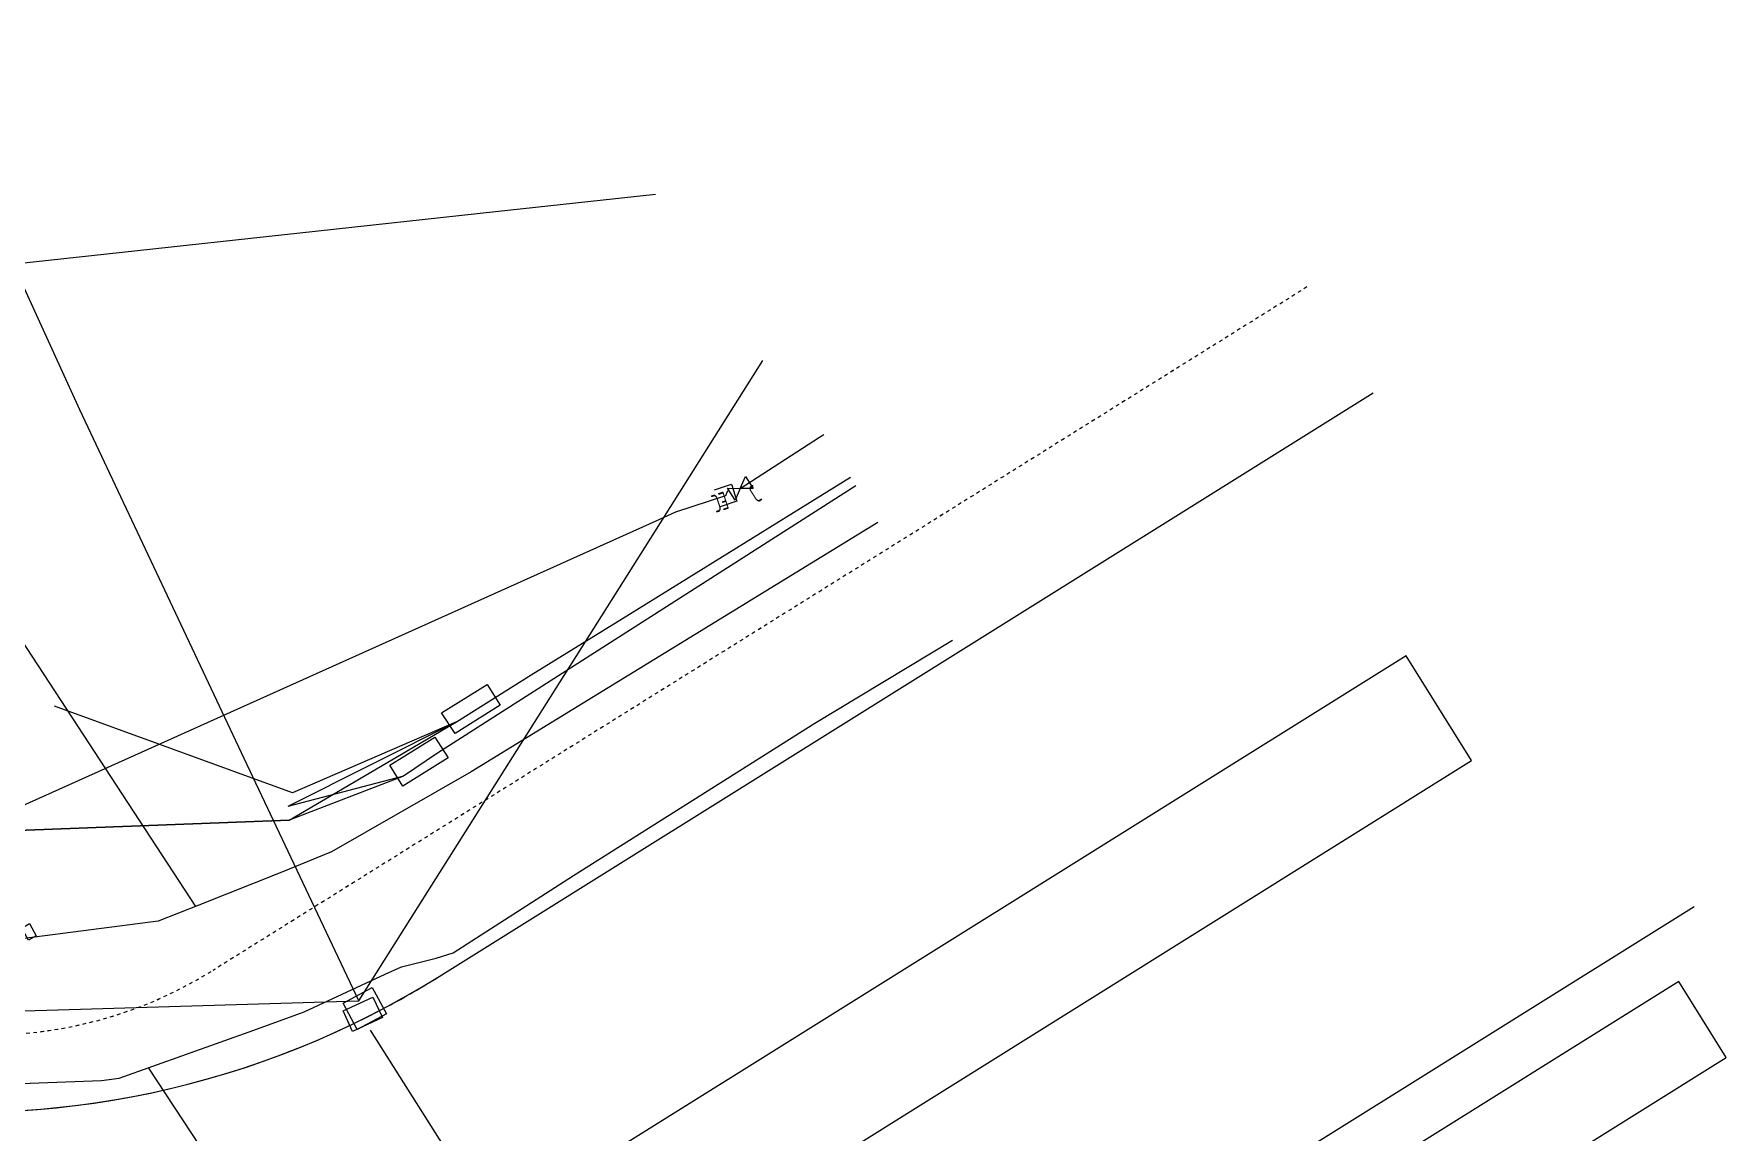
# Model space of a CAD drawing. Header units: metres. Extents: x 3 to 509016, y 4 to 6969473.
# Drawn here: x 507823.17 to 507870.49, y 6967312.23 to 6967342.94 of the extents above; entities that cross this region are included whole.
import ezdxf

# ---------------------------------------------------------------- set-up
doc = ezdxf.new("R2010")
doc.units = ezdxf.units.M
doc.linetypes.add('AEC_Double Dash', pattern=[0.039, 0.015, -0.004, 0.006, -0.004, 0.006, -0.004])
for name, color, linetype, lineweight in [('A-FLOR', 252, 'Continuous', 5), ('C-PRKG', 252, 'Continuous', 5), ('C-PROP-LINE', 252, 'AEC_Double Dash', 5), ('C_FEAT', 252, 'EXISTING_COMMUNICATIONS', 0), ('C_UG_LINES', 252, 'EXISTING_COMMUNICATIONS', 0), ('D_FEAT', 252, 'EXIST_SWD', 0), ('D_UG_PIPES', 252, 'EXIST_SWD', 0), ('DR_GRATED', 252, 'EXIST_SWD', 0), ('E_FEAT', 252, 'EXISTING_ELECTRICITY', 0), ('E_UG_LINES', 252, 'EXISTING_ELECTRICITY_UG', 0), ('IR_FEAT', 252, 'Continuous', 0), ('IR_UG_PIPES', 252, 'EXISTING_IRRIGATION', 0), ('S_UG_PIPES', 252, 'EXIST_SEWER', 0), ('W_AG_PIPES_N', 252, 'EXISTING_WATER', 0), ('W_FEAT', 252, 'EXISTING_WATER', 0)]:
    doc.layers.add(name, color=color, linetype=linetype, lineweight=lineweight)
doc.layers.add('XREF', color=7, linetype='Continuous')
doc.styles.get("Standard").update_dxf_attribs({"font": 'ARIALN.TTF'})
doc.styles.add('Style-INTL_ISO_EQUAL', font='ISOCP.shx')
doc.linetypes.add('EXIST_SEWER', pattern='A,5,-2.5,5,-2,["S",Standard,S=2.5,R=0,X=0,Y=-1.25],-3.5,5,-2.5,5,-2.5', length=33)
doc.linetypes.add('EXIST_SWD', pattern='A,5,-2.5,5,-2,["SWD",Standard,S=2.5,R=0,X=0,Y=-1.25],-8,5,-2.5,5,-2.5', length=37.5)
doc.linetypes.add('EXISTING_COMMUNICATIONS', pattern='A,2,-2,2,-2,2,-2,["COMS",Standard,S=2.5,R=0,X=0,Y=-1.25],-9.75,2,-2,2,-2', length=29.75)
doc.linetypes.add('EXISTING_ELECTRICITY', pattern='A,2,-2,2,-2,2,-2,["E",Standard,S=2.5,R=0,X=0,Y=-1.25],-3.4,2,-2,2,-2', length=23.4)
doc.linetypes.add('EXISTING_ELECTRICITY_UG', pattern='A,2,-2,2,-2,2,-2,["E-UG",Standard,S=2.5,R=0,X=0,Y=-1.25],-9.15,2,-2,2,-2', length=29.15)
doc.linetypes.add('EXISTING_IRRIGATION', pattern='A,2,-2,2,-2,2,-2,["IRR",Standard,S=2.5,R=0,X=0,Y=-1.25],-7.4,2,-2,2,-2', length=27.4)
doc.linetypes.add('EXISTING_WATER', pattern='A,2,-2,2,-2,2,-2,["W",Standard,S=2.5,R=0,X=0,Y=-1.25],-4.4,2,-2,2,-2', length=24.4)

# ---------------------------------------------------------------- blocks, each defined once
blk = doc.blocks.new('25027_BNP_Skygate Play-Sheet - 000101 - SITE PLAN')
at = {"layer": 'A-FLOR'}
blk.add_line((-2235900, 3893888), (-2233398, 3893888), dxfattribs=at)
blk.add_arc((-2189912, 3923207), 25000, 176.1429, 180, dxfattribs=at)
at = {"layer": 'C-PRKG'}
for p, q in [((-2225090, 3932208), (-2225090, 3895526)), ((-2221633, 3895526), (-2221633, 3932208)), ((-2235900, 3927390), (-2235900, 3893888)), ((-2233398, 3893888), (-2233398, 3927198)), ((-2231853, 3892413), (-2231853, 3926989)), ((-2214912, 3923207), (-2214912, 3892413)), ((-2225090, 3895526), (-2221633, 3895526))]:
    blk.add_line(p, q, dxfattribs=at)
for start, end in [(97.7143, 176.1429), (101.5714, 180)]:
    blk.add_arc((-2189912, 3923207), 25000, start, end, dxfattribs=at)
at = {"layer": 'C-PROP-LINE'}
blk.add_line((-2211417, 3892413), (-2211416, 3928482), dxfattribs=at)
blk.add_arc((-2199522, 3928488), 11894, 134.9229, 180.03, dxfattribs=at)
blk = doc.blocks.new('XE_ARCH')
at = {"xscale": 0.001, "yscale": 0.001, "zscale": 0.001, "rotation": 121.996}
blk.add_blockref('25027_BNP_Skygate Play-Sheet - 000101 - SITE PLAN', (509988.126, 6971273.77), dxfattribs=at)
blk = doc.blocks.new('XE_LOT BOUNDARY')
at = {"layer": 'C-PROP-LINE'}
blk.add_line((507858.77, 6967335.866), (507828.18, 6967316.755), dxfattribs=at)
blk.add_arc((507821.872, 6967326.84), 11.894, 256.9189, 302.0259, dxfattribs=at)
blk = doc.blocks.new('W-CV')
at = {"layer": 'W_FEAT', "flags": 128}
for points in [[(0, 0), (0.041, -0.358), (-0.315, -0.176)], [(0, 0), (-0.041, 0.358), (0.315, 0.176)]]:
    blk.add_lwpolyline(points, close=True, dxfattribs=at)
at = {"layer": 'W_FEAT'}
blk.add_point((0, 0), dxfattribs=at)
at = {"layer": 'W_FEAT', "style": 'Style-INTL_ISO_EQUAL', "width": 0.65}
blk.add_text('C', height=0.5, rotation=62.9, dxfattribs=at).set_placement((0.611, -0.129))
blk = doc.blocks.new('W-EC')
at = {"layer": 'W_FEAT'}
for p, q in [((-0.336, -0.109), (-0.109, 0.336)), ((0.336, 0.109), (0.109, -0.336)), ((0.109, -0.336), (-0.336, -0.109))]:
    blk.add_line(p, q, dxfattribs=at)
at = {"layer": 'W_FEAT', "style": 'Style-INTL_ISO_EQUAL', "width": 0.65}
blk.add_text('EC', height=0.5, rotation=62.9, dxfattribs=at).set_placement((0.111, -0.057))
blk = doc.blocks.new('XE_SURVEY')
at = {"layer": 'C_FEAT', "flags": 128}
blk.add_lwpolyline([(507833.125, 6967322.49), (507834.382, 6967323.278), (507834.75, 6967322.699), (507833.485, 6967321.908), (507833.125, 6967322.49)], dxfattribs=at)
at = {"layer": 'C_UG_LINES', "flags": 128}
for points in [[(507846.156, 6967330.305), (507834.457, 6967322.83), (507833.503, 6967322.189), (507830.307, 6967320.958), (507816.33, 6967320.423)], [(507833.503, 6967322.189), (507830.272, 6967321.338)]]:
    blk.add_lwpolyline(points, dxfattribs=at)
at = {"layer": 'D_FEAT', "flags": 128}
blk.add_lwpolyline([(507833.028, 6967315.539), (507832.209, 6967315.099), (507831.814, 6967315.834), (507832.633, 6967316.274)], close=True, dxfattribs=at)
at = {"layer": 'D_UG_PIPES', "flags": 128}
for points in [[(507832.259, 6967315.901), (507829.046, 6967322.678), (507824.457, 6967332.433), (507821.973, 6967337.848), (507821.627, 6967338.544), (507818.446, 6967343.632), (507816.945, 6967346.033)], [(507832.259, 6967315.901), (507840.262, 6967328.588), (507843.556, 6967333.814)], [(507795.743, 6967332.76), (507798.673, 6967328.338), (507799.985, 6967327.09), (507813.903, 6967315.675), (507814.857, 6967315.388), (507823.853, 6967315.653), (507832.259, 6967315.901)], [(507840.213, 6967275.669), (507841.288, 6967293.637), (507841.712, 6967300.729), (507836.86, 6967308.321), (507832.581, 6967315.08)]]:
    blk.add_lwpolyline(points, dxfattribs=at)
at = {"layer": 'DR_GRATED', "flags": 128}
blk.add_lwpolyline([(507832.075, 6967315.047), (507831.821, 6967315.625), (507832.644, 6967316.006), (507832.915, 6967315.434), (507832.075, 6967315.047)], dxfattribs=at)
at = {"layer": 'E_FEAT', "flags": 128}
blk.add_lwpolyline([(507835.847, 6967324.747), (507836.211, 6967324.168), (507834.951, 6967323.377), (507834.57, 6967323.956), (507835.847, 6967324.747)], dxfattribs=at)
at = {"layer": 'E_UG_LINES', "flags": 128}
for points in [[(507816.33, 6967320.423), (507830.307, 6967320.958), (507834.988, 6967323.707), (507837.08, 6967325.016), (507839.63, 6967326.596), (507846.005, 6967330.546)], [(507834.988, 6967323.707), (507830.401, 6967321.717), (507823.743, 6967324.141)], [(507834.988, 6967323.707), (507830.272, 6967321.338)]]:
    blk.add_lwpolyline(points, dxfattribs=at)
at = {"layer": 'IR_FEAT', "flags": 128}
blk.add_lwpolyline([(507822.831, 6967317.935), (507823.043, 6967318.068), (507823.236, 6967317.722), (507823.02, 6967317.6), (507822.831, 6967317.935)], dxfattribs=at)
at = {"layer": 'IR_UG_PIPES'}
for points in [[(507812.26, 6967342.505), (507819.336, 6967331.3), (507827.685, 6967318.541)], [(507795.203, 6967332.421), (507797.512, 6967328.647), (507801.095, 6967323.84), (507803.335, 6967320.578), (507806.145, 6967318.419), (507808.224, 6967317.036), (507810.611, 6967315.551), (507813.679, 6967314.681), (507815.956, 6967314.035), (507820.565, 6967313.568), (507821.063, 6967313.526), (507822.562, 6967313.58), (507825.06, 6967313.67), (507825.55, 6967313.74), (507829.317, 6967315.086), (507830.728, 6967315.594), (507832.996, 6967316.645), (507833.45, 6967316.854), (507834.42, 6967317.097), (507834.893, 6967317.248), (507838.262, 6967319.404), (507845.006, 6967323.663), (507848.857, 6967325.991)], [(507846.772, 6967329.28), (507835.4, 6967322.306), (507831.494, 6967320.073), (507830.107, 6967319.504), (507827.784, 6967318.58), (507826.641, 6967318.126), (507822.902, 6967317.645), (507820.92, 6967317.387), (507816.42, 6967317.458), (507814.921, 6967317.513), (507813.442, 6967317.723), (507811.007, 6967318.288), (507810.401, 6967318.428), (507806.616, 6967321.561), (507804.336, 6967324.17), (507798.71, 6967330.541)], [(507826.373, 6967314.019), (507829.946, 6967308.59), (507831.596, 6967306.084)]]:
    blk.add_lwpolyline(points, dxfattribs=at)
at = {"layer": 'S_UG_PIPES', "flags": 128}
blk.add_lwpolyline([(507840.55, 6967338.453), (507836.076, 6967337.966), (507830.609, 6967337.369), (507825.638, 6967336.827), (507823.153, 6967336.556), (507817.685, 6967335.96), (507812.715, 6967335.418), (507807.744, 6967334.876), (507805.259, 6967334.605), (507799.791, 6967334.009), (507797.306, 6967333.738)], dxfattribs=at)
at = {"layer": 'W_AG_PIPES_N', "flags": 128}
for points in [[(507842.922, 6967330.232), (507845.141, 6967331.663)], [(507845.141, 6967331.663), (507845.259, 6967331.739)], [(507817.311, 6967318.879), (507840.571, 6967329.329), (507841.12, 6967329.575), (507842.515, 6967330.037), (507842.572, 6967330.175)]]:
    blk.add_lwpolyline(points, dxfattribs=at)
at = {"layer": 'W_FEAT'}
for name, p, rotation in [('W-CV', (507842.922, 6967330.232), 329.9106394784041), ('W-EC', (507842.515, 6967330.037), 135.427126511291)]:
    blk.add_blockref(name, p, dxfattribs=dict(at, rotation=rotation))

msp = doc.modelspace()

# ---------------------------------------------------------------- block references
for name in ['XE_ARCH', 'XE_SURVEY']:
    msp.add_blockref(name, (0, 0))
at = {"layer": 'XREF'}
for name in ['XE_ARCH', 'XE_SURVEY', 'XE_LOT BOUNDARY']:
    msp.add_blockref(name, (0, 0), dxfattribs=at)

doc.saveas('drawing.dxf')
